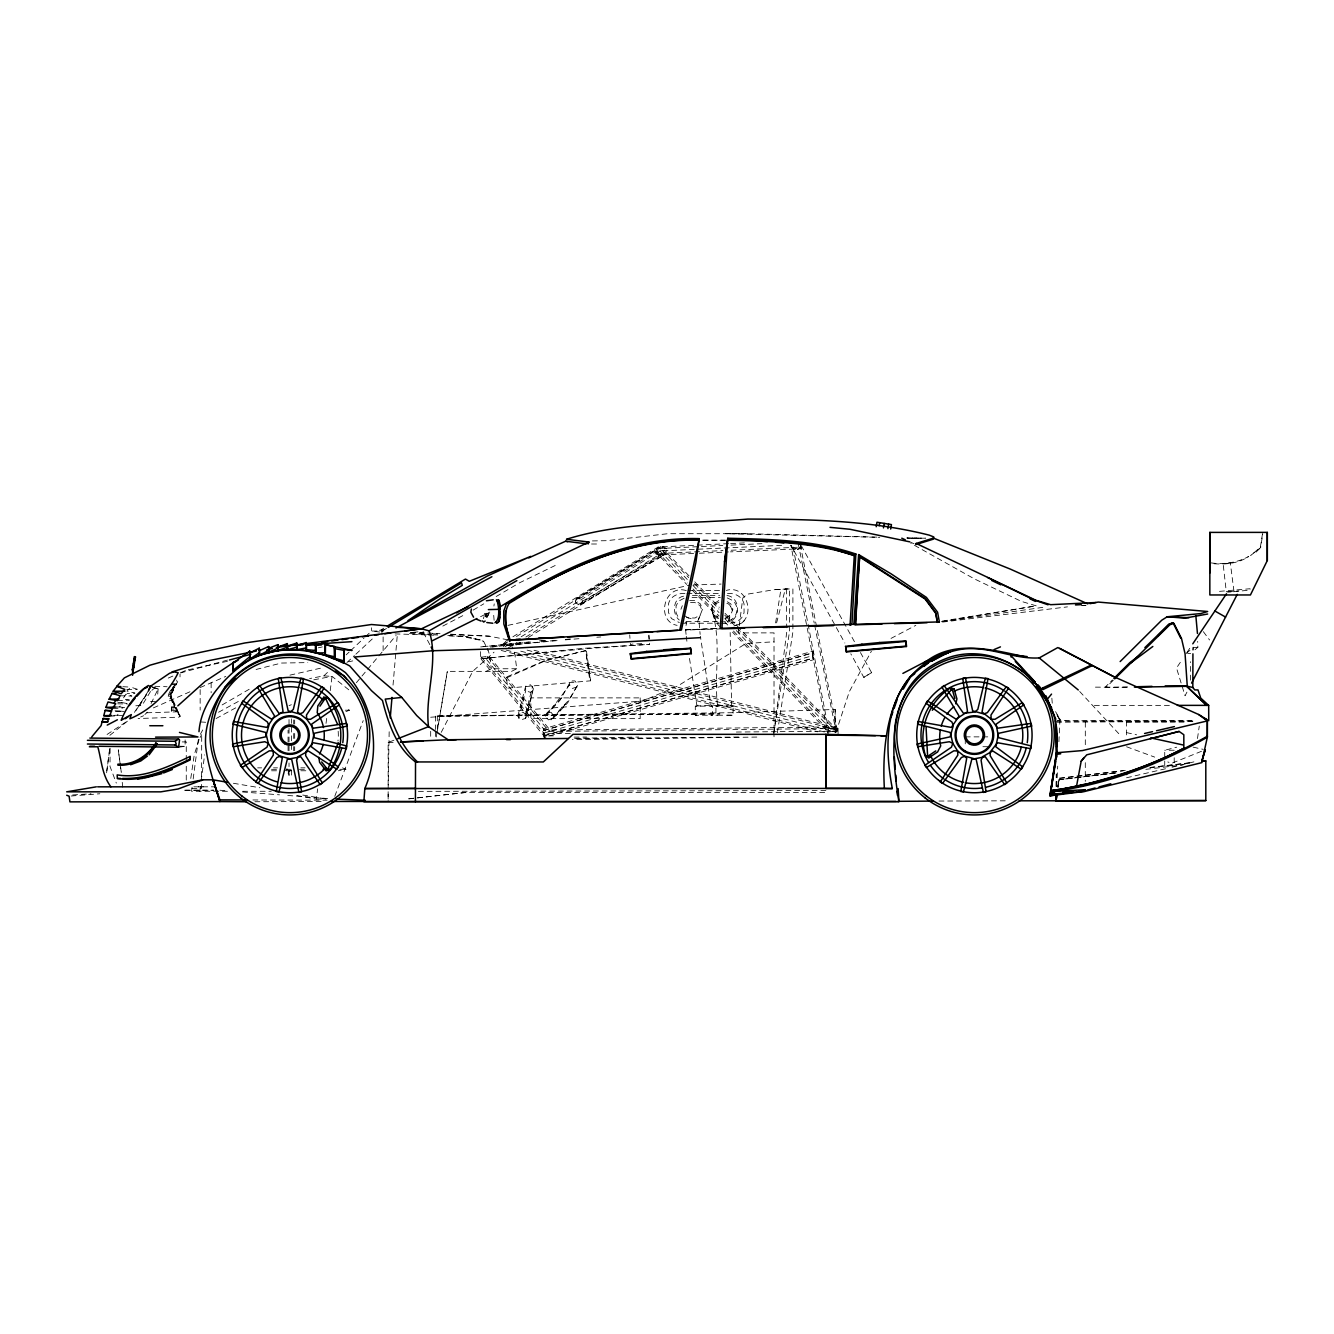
<?xml version="1.0" encoding="UTF-8"?>
<svg xmlns="http://www.w3.org/2000/svg" width="1334" height="1334" viewBox="0 0 1334 1334"><rect width="100%" height="100%" fill="white"/><g stroke="black" fill="none" stroke-linecap="round" stroke-linejoin="round"><path stroke-width="0.75" stroke-dasharray="5 3.75" d="M171.369 709.088L171.369 706.837L176.755 706.837L176.755 711.356L171.369 711.356L171.369 709.088L176.755 709.088M178.589 747.223L185.126 746.323L185.126 739.92M201.617 784.409L201.617 788.377L189.178 788.377M201.617 776.455L201.701 734.667L200.15 734.667L203.135 729.198M291.379 770.085L291.379 776.221L289.028 775.354L288.061 769.168M288.061 750.725L288.061 730.232M289.028 775.354L289.028 762.981M289.028 750.759L289.028 717.892M291.379 749.575L291.379 718.843M293.713 750.759L293.713 746.59M293.713 738.469L293.713 732.249M293.713 724.129L293.713 719.943M294.681 750.725L294.681 746.623M294.681 738.436L294.681 732.283M294.681 724.079L294.681 719.976M388.144 799.116L388.144 791.029L388.144 801.117M393.914 740.22L388.144 742.488L388.144 789.011L389.195 730.182M838.069 733.8L838.069 726.847L550.042 730.048L488.994 656.195L479.74 657.395L545.022 737.285L545.973 735.901L554.26 735.851M543.455 730.498L543.472 728.864L812.823 651.159L813.423 659.746L544.072 737.435L543.455 730.498L812.656 652.81L812.823 651.159M544.239 737.435L543.472 728.864M1056.144 786.476L1056.245 774.22M1190.362 680.157L1190.578 661.697M1056.245 786.31L1056.411 773.903M835.184 709.471L835.201 732.633L835.184 709.471L731.982 712.723L435.484 715.991L435.518 729.515M110.122 748.274L110.005 766.383L116.325 783.108M1056.728 786.526L1057.712 766.15M1058.896 741.704L1059.98 719.276L1055.094 710.805M488.694 615.041C487.61 609.821 484.259 617.642 488.628 615.007M157.729 694.097L158.129 688.878L149.291 686.026L158.129 688.878L151.059 703.568M480.357 651.642L480.84 658.713L591.546 648.274L649.391 644.355L649.491 643.221M393.03 685.092L395.831 652.309M395.998 650.258L397.399 633.85M718.009 622.228L717.775 624.445L721.911 628.864L685.793 630.048M773.87 732.733L786.76 631.882M296.765 795.514L316.341 799.066L317.642 788.844M326.03 723.395L326.813 717.275M330.215 690.678L332.049 676.371L323.812 675.888L309.621 678.556M106.82 770.802L109.671 748.774M106.603 772.803L109.755 748.774M192.096 787.193L191.562 791.279L228.364 791.279M193.163 779.039L198.516 738.269M493.913 606.036L494.214 603.885M199.8 791.279L200.867 783.175M201.134 781.157L204.619 754.844M1057.979 786.36L1059.079 778.106L1127.28 770.118M180.023 676.905L180.04 674.12M1057.979 786.643L1059.079 778.572L1123.145 770.852M1059.029 779.773L1116.908 772.82L1059.079 779.723L1057.945 787.427L1059.079 779.723L1116.942 772.77M190.762 778.439L194.297 754.627L199.283 738.853M773.603 734.801L789.445 631.916L789.445 588.778L774.02 589.711L747.257 594.197L742.788 598.049L738.319 632.883L774.02 632.883L774.02 736.785M777.372 732.75L792.896 631.916L792.896 588.778L774.02 589.711M1262.481 533.7L1260.363 547.34L1250.708 555.411L1260.663 547.59L1262.748 533.933M775.604 622.928L780.957 589.094M436.251 737.002L437.285 730.849M437.619 728.798L447.274 671.352L511.622 671.352L516.708 668.751L514.824 653.993L512.139 646.757M436.952 732.9L447.357 671.352M686.026 625.479L686.793 622.244L685.192 622.244M1197.482 738.552L1199.266 726.096M517.809 716.075L525.663 686.193L530.482 684.759L533.45 688.527L525.613 718.409L520.794 719.86L517.809 716.075L520.794 712.306L523.445 712.306L526.43 716.075M518.626 718.409L525.663 690.862L525.663 686.193M525.613 713.74L532.633 686.193M525.613 718.409L533.45 688.527M776.605 622.861L785.393 588.778M575.338 601.284L577.622 597.832L658.996 547.907L665.533 554.044L580.207 604.719L576.138 603.402L575.338 601.284L660.247 549.074M580.207 604.719L582.474 601.284L581.674 599.149L577.622 597.832M484.892 615.674C489.745 622.078 485.976 608.587 483.358 618.693M485.243 614.991L486.86 613.206M488.711 614.691L487.177 616.742L485.259 615.391M113.657 715.357L117.592 715.224L118.993 710.939L125.346 711.639M835.851 732.633L849.324 691.646L871.385 651.242M545.389 716.075C554.661 704.969 564.099 692.796 572.253 680.907L574.904 680.907L577.889 684.692L567.734 702.718L553.193 718.409L548.374 719.86L545.389 716.075L559.947 700.383L570.085 682.358M553.193 718.409L554.01 716.075L568.567 700.383L577.889 684.692M655.744 551.476L656.678 548.824L659.129 547.173L663.515 546.673L665.966 548.307L666.9 550.975L665.966 553.627L662.164 555.778L659.129 555.778L656.678 554.127L655.744 551.476L660.48 546.673M662.164 555.778L664.615 554.127L665.549 551.476L664.615 548.824L662.164 547.173L659.129 547.173M791.029 545.172L791.962 547.824L794.414 549.475L797.449 549.475L799.9 547.824L800.85 545.172M334.767 796.331L363.215 720.593M172.053 689.328C167.784 698.199 175.071 708.337 179.99 715.408L179.123 717.158L138.086 718.526M680.94 609.288L682.324 605.703M172.72 690.062L174.921 684.442L170.835 695.648L174.637 706.62L170.135 696.165L179.156 678.723M725.429 617.992L730.815 614.674L729.148 618.793L729.615 624.712M697.415 622.094L702.484 609.288L700.433 603.918L695.047 600.583L688.394 600.583M727.814 622.094L730.815 614.674M148.091 691.329L134.367 713.056M735.501 625.379C757.012 621.294 748.641 583.675 726.296 590.428M174.554 684.709L170.352 693.78L180.023 716.608L178.022 712.973M288.061 773.27L289.028 771.185L291.379 770.318M170.602 690.128L168.834 693.797L170.085 699.033M115.758 707.07L119.693 706.937L121.828 702.551L127.881 703.652M1186.943 692.129L1185.059 695.781L1176.505 668L1182.308 659.38M441.221 732.383L472.736 671.352L494.047 652.159M178.139 712.773L180.107 716.458L170.135 696.165L168.167 696.165L173.087 686.977L174.771 687.81L170.135 696.165L172.986 702.601M200.083 737.469L201.701 734.667M485.393 614.924L487.444 614.54L487.477 616.591M485.943 614.941C489.528 615.658 482.875 616.358 487.344 616.075M503.518 646.723L505.819 643.005L513.873 645.072M534.017 650.258L838.119 728.514L835.801 732.249L517.609 650.358M139.403 706.036L147.574 692.78L134.417 712.356M150.509 691.496L142.088 705.352L134.334 705.886M1186.96 652.459L1190.462 647.273M487.227 656.411L549.074 731.432L550.042 730.048M356.361 682.708L396.081 635.434M546.223 713.74L562.915 696.598M551.042 719.86L565.583 704.152M137.485 689.294L130.749 687.143L126.963 691.112L135.001 693.113L127.114 693.48M1095.431 687.143L1105.152 687.193L1112.423 679.956M1113.273 680.273L1106.003 687.494L1130.315 687.227M1255.994 552.193L1260.663 547.59M144.872 714.524L147.39 712.139M323.812 675.888L328.281 671.686M346.156 654.861L349.124 652.059M350.625 650.659L364.032 638.052M365.516 636.652L371.469 631.049L383.608 630.982M346.94 662.514L354.394 655.594M355.878 654.21L372.253 638.969M732.766 620.027C740.837 613.407 738.536 596.682 726.88 595.514M744.472 620.56L741.787 623.011L733.933 625.979M501.651 645.306L506.22 641.187M1194.981 649.758L1197.865 647.29L1197.682 641.371M151.876 690.328L154.594 688.027L149.942 686.143M1186.093 653.527L1190.395 649.941M109.872 735.317L128.164 720.577L104.936 735.868M725.413 618.693L730.448 615.591L732.883 609.288L730.815 603.918L726.78 601.417M863.782 677.338L871.586 672.619L863.832 677.422L850.792 653.793M532.633 690.862L530.482 692.313L525.663 690.862M577.072 687.01L572.253 688.461L569.268 684.692M797.449 549.475L801.25 547.324L799.9 547.824M728.581 543.655L658.046 547.057L503.418 642.654L505.353 646.556L510.622 643.305M504.152 644.139L507.67 641.971M516.458 636.535L658.779 548.557L722.761 545.506M521.16 636.785L659.963 550.975L782.491 545.306M508.304 647.89L517.075 642.454M525.863 637.035L661.164 553.393L722.928 550.608M516.058 645.039L521.327 641.787M528.364 637.435L661.897 554.877L697.232 553.327M718.776 600.583L713.39 603.918L711.339 609.288L716.391 622.094L711.339 609.288C722.061 639.686 713.923 673.687 717.475 705.252L715.941 706.153L715.941 715.207L733.1 715.207L733.1 706.153L717.475 705.252L718.826 705.252M575.904 599.149L658.996 547.907M718.943 602.451C710.022 604.202 710.072 616.942 718.993 618.659M386.443 628.481L381.207 631.666L380.24 630.365L383.758 628.247M222.128 704.936L249.391 689.161M582.474 601.284L664.282 552.876M581.907 603.402L665.533 554.044M473.136 610.105L483.775 603.835M496.181 596.531L515.691 585.059M218.543 712.239L240.003 700.55M216.041 718.559L235.718 707.854M891.029 638.402L915.841 625.329M423.562 631.699L419.993 633.567L410.705 632.683M442.821 626.08L464.232 614.874M486.16 671.352L491.246 668.751L516.708 668.751M1211.055 562.898C1223.962 564.732 1237.952 562.464 1248.724 556.445C1237.635 564.015 1223.928 564.799 1210.955 563.482M153.36 707.904L190.679 691.462M480.557 616.692L489.795 612.089M519.226 582.958L557.946 564.149M506.503 677.922L545.689 660.647L585.676 650.642L590.595 680.807L507.62 688.144L506.403 677.055L545.639 660.213L585.676 650.642L589.861 680.89M168.267 678.072L173.587 675.754M180.84 672.586L186.276 670.202M140.67 717.008L143.622 715.724M200.15 687.544L225.796 676.421M345.906 711.656L349.441 710.205L345.906 708.721M284.192 770.769L287.727 769.318L284.192 767.834M342.488 767.834L346.023 769.318L338.319 770.769M1201.5 751.292L1171.569 763.331L1167.817 761.947M683.525 596.198C672.853 598.032 671.752 614.024 679.273 620.027M656.678 548.824L658.029 548.307M662.164 547.173L663.515 546.673M664.615 548.824L665.966 548.307M665.549 551.476L666.9 550.975M656.678 554.127L663.515 555.261M659.129 555.778L660.48 555.261M664.615 554.127L665.966 553.627M791.962 547.824L798.799 548.974M794.414 549.475L795.764 548.974M289.028 705.603L291.379 704.736M684.109 598.249L678.372 601.284L676.055 606.186L676.105 612.906L678.489 617.792M1056.628 721.044L1059.813 719.91L1056.912 714.707M178.039 711.806L146.557 712.79M180.507 672.97L229.165 659.613M543.872 730.498L813.073 652.81M543.588 733.15L813.306 655.461M543.838 735.801L813.023 658.112L812.656 652.81M544.255 735.801L813.44 658.112M256.078 669.468L281.374 663.048L307.787 662.598M1174.203 757.745L1174.203 765.266L1164.732 766.45L1164.732 750.242L1176.688 747.19M1172.052 767.233L1196.181 761.297M1126.546 777.772L1168.067 768.184M318.309 647.824L322.361 646.907M289.945 675.137L322.361 667.784M348.691 661.814L352.743 660.897M507.954 625.363L689.411 585.226M188.294 669.768L228.514 661.08M487.41 616.725L485.409 615.924M313.807 679.806L332.049 676.371L349.741 690.578M941.387 621.727L1036.251 605.836L1021.377 601.401L974.12 578.756L910.805 543.272M942.371 621.044L1036.251 605.836M942.521 621.561L1045.189 607.037M379.44 630.282L384.442 629.648M942.521 622.078L1067.467 606.87M1150.008 767.617L1191.345 762.648L1150.008 767.45M1145.856 769.334L1183.075 764.882M408.788 798.833L466.6 792.379L825.896 792.379M408.788 798.816L466.6 792.379M529.181 641.987L480.04 646.99L530.732 642.038M539.42 640.937L545.556 640.32M490.328 647.073L504.636 645.606M506.687 645.406L555.728 640.403M480.84 658.713L583.575 648.291L649.391 644.355M1227.68 592.013L1239.053 590.845M565.416 639.436L573.17 638.653M413.04 632.349L420.844 631.599L419.993 633.567L425.112 633.567M540.87 641.037L548.974 640.253M492.296 646.923L500.433 646.14M508.554 645.339L559.346 640.387M1082.824 605.653L1086.009 605.353M565.249 639.87L579.039 638.686M71.152 796.014L99.833 793.763M430.682 717.242L642.604 701.034L677.922 685.909L745.939 643.488L774.02 641.787M596.815 637.235L600.8 636.952M72.62 794.964L91.029 793.747M1219.493 591.362L1250.075 588.744L1250.075 590.095L1231.032 591.979M1193.263 647.557L1197.865 647.29M641.754 643.622L632.083 644.122L630.448 645.339L630.082 640.103M730.648 543.555L747.24 542.755M113.006 708.504L122.861 708.037M731.015 545.122L761.964 543.655M731.165 550.242L801.184 547.09L801.184 548.741L730.498 551.859M388.144 742.488L394.364 742.338M699.316 553.226L728.414 551.942M685.509 629.865L717.925 628.464L685.726 629.781M117.475 700.617L129.315 700.117M109.638 716.158L117.525 715.858M693.08 584.976L721.094 584.075M756.812 737.068L572.403 739.603M738.569 737.018L574.57 738.669M574.537 738.319L638.653 737.035M1174.203 750.225L1164.732 750.242M592.429 540.92L606.637 540.687L667.85 533.7L748.357 533.717L878.106 537.168M447.79 635.518L466.016 636.601L483.692 641.287M925.312 538.186L907.62 538.219M690.545 602.551L694.881 602.518L700 605.553L701.817 609.988M1056.578 722.211L1194.897 721.361M1105.152 687.193L1129.464 686.927M549.074 731.432L838.069 728.497M437.319 716.175L719.993 713.89L435.484 715.991L437.319 716.175L437.352 727.98M570.352 733.467L547.524 733.667L484.375 656.795M736.368 732.033L838.069 731.149M1187.627 653.51L1190.678 653.493M574.12 737.102L586.593 737.035M938.969 801.05L1008.804 800.8M686.293 590.595C663.848 583.642 655.494 621.311 677.088 625.363M688.261 590.595L720.36 590.445M692.429 595.598L719.643 595.464M907.687 538.169L925.446 538.102M825.896 790.545L417.525 791.362M254.877 801.751L324.796 801.484M684.942 593.497C677.772 592.93 669.951 596.565 668.417 604.202L668.484 612.539L671.486 618.592L679.339 622.578M686.977 593.497L719.376 593.463M727.48 593.447C734.65 592.846 742.488 596.465 744.072 604.085L744.055 612.539C741.887 622.861 730.048 624.145 721.394 623.211M692.079 597.549L720.36 597.515M691.179 618.659L686.51 617.392M730.232 705.252L731.582 705.252L730.165 632.516M710.805 706.153L712.456 706.153L695.297 706.153L695.297 715.207L712.456 715.207L712.456 706.153L710.922 705.252L700.383 636.285M717.592 706.153L715.941 706.153L733.1 706.153L731.466 706.153M695.297 715.207L696.932 715.207M715.941 715.207L717.592 715.207M1056.561 721.144L1194.914 720.994M1126.53 722.211L1186.61 722.111M591.529 544.005L596.648 544.005M686.193 621.511L718.342 621.511M720.36 621.511C729.815 623.712 739.186 616.091 736.451 606.103L734.084 601.2L726.43 597.515M681.124 623.211L719.393 623.211M410.572 632.499L425.629 632.916M395.014 633.9L426.463 634.884M813.423 659.746L813.023 658.112M171.369 683.775L176.755 683.775M171.369 684.625L176.755 684.625L176.755 680.107M155.511 701.467L150.142 701.467L150.142 702.318M709.571 705.252L695.297 706.153L696.932 706.153M1094.38 705.369L1171.519 705.369M171.369 707.687L176.755 707.687M345.289 710.205L349.441 710.205M171.369 710.488L176.755 710.488M548.374 712.306L551.042 712.306L554.01 716.075M727.18 715.207L733.1 715.207M1191.796 720.76L1066.983 720.76L1059.763 719.943L1056.861 714.741M965.266 736.868L990.745 736.868M182.208 741.921L186.26 741.921L186.26 760.23M982.908 746.707L988.794 746.707M257.645 767.85L261.614 767.85M273.52 767.85L277.489 767.85M300.834 767.834L305.002 767.834M271.519 769.334L277.505 769.334M286.893 769.318L291.062 769.318M299.383 769.318L307.72 769.318M339.77 769.318L346.023 769.318M286.26 770.769L292.513 770.769M300.834 770.769L307.087 770.769M271.536 770.785L277.489 770.785M193.88 786.827L215.241 786.827M184.509 790.228L213.807 790.228L185.143 790.228M242.655 791.279L271.219 791.279M316.341 799.066L326.18 799.066M748.357 533.717L725.863 533.7L879.79 537.335M726.029 540.22L701.134 540.187L725.546 540.253M698.166 705.252L696.815 705.252L689.128 656.111M710.805 715.207L712.456 715.207M198.433 786.827L203.985 786.827M252.893 799.966L327.113 800.183M126.763 689.428L136.635 689.578M117.742 703.818L127.597 703.985M179.54 746.24L185.126 746.323M484.309 613.49L489.311 613.59M120.093 695.764L131.933 696.065L125.896 694.18L122.878 698.899L129.331 700.017M115.474 711.339L121.394 711.506M154.794 686.276L167.067 686.743M117.892 702.384L121.828 702.551M115.058 710.772L118.993 710.939M432.6 633.733L438.686 634M450.859 634.517L489.411 636.185L507.737 639.82M428.548 634.984L436.868 635.334M449.358 635.884L466.016 636.601L481.891 640.32L459.897 636.118M409.471 633.617L431.649 634.717M433.667 634.817L437.702 635.017M427.697 633.033L440.037 633.667M450.325 634.184L489.411 636.185M122.861 686.693L130.749 687.143M200.667 721.961L208.888 722.461M117.592 715.224L123.445 715.624M219.91 790.228L228.131 790.862M242.538 791.979L279.506 794.831M287.777 795.464L330.965 798.799M379.706 632.033L371.469 631.049L371.469 627.78M119.693 706.937L126.163 707.837M233.4 783.275L259.913 787.76M302.718 795.031L327.197 799.166M1126.53 732.616L1136.618 734.817M1193.13 747.157L1203.235 749.358M173.187 686.993L174.771 687.794M504.936 644.422L508.971 645.456M527.097 650.125L837.235 729.931M506.103 650.075L824.312 731.966M501.2 650.458L817.392 731.832M854.444 641.687L800 543.405L837.352 731.065L835.568 729.014L829.815 729.048L828.03 731.132L828.03 733.7L790.862 545.172L844.839 643.005M154.16 687.71L158.129 688.878M1126.563 746.757L1154.694 757.112M910.538 542.188L914.057 543.788M726.88 603.435C731.599 603.468 734.65 617.859 730.382 605.569M713.39 614.674L718.776 617.992M684.342 615.508L688.394 617.992L695.047 617.992L700.433 614.674L698.766 618.793L700.15 634.4M688.994 575.838L664.482 550.325L655.244 551.609L686.727 584.425M694.764 581.841L719.293 607.354M725.062 613.357L837.569 730.432L828.431 732.116L732.533 632.166M662.715 550.575L688.678 577.589M694.447 583.608L718.976 609.121M724.746 615.141L835.818 730.749M659.863 550.959L687.277 579.506M693.046 585.526L719.009 612.573M724.779 618.576L730.565 624.595M736.335 630.598L833 731.265M657.012 551.359L687.31 582.941M693.08 588.944L719.059 616.008M724.829 622.028L727.714 625.029M733.483 631.049L830.165 731.799M692.463 590.395L718.226 617.242M1079.69 691.496L1120.677 735.734M481.507 657.162L545.973 735.901M1203.335 631.666L1209.571 639.986M1057.595 715.974L1059.98 719.276M483.592 641.287L488.111 650.375M860.447 652.526L871.586 672.619M423.378 632.466L430.165 645.256M658.046 547.057L658.779 548.557M661.164 553.393L661.897 554.877M487.344 648.557L489.361 653.993L491.329 668.751M657.095 550.975L658.029 553.627M798.249 543.738L814.24 623.145M814.657 625.179L835.568 729.014M792.996 546.873L829.014 731.699M118.309 750.142L121.277 772.269L118.309 749.775M586.493 651.092L590.595 680.807M686.06 634.4L685.276 626.697M686.276 636.285L687.21 643.822M494.114 620.327L493.563 613.557M122.244 782.341L122.811 788.377M1051.859 698.199L1052.343 704.335M648.941 635.117L649.208 639.169M648.808 635.618L649.041 639.119M629.731 634.851L629.965 638.352M786.343 588.961L786.71 627.797M435.534 731.449L435.551 737.252M1126.563 721.144L1126.563 736.902M1085.309 722.211L1085.309 746.99M1085.292 762.648L1085.292 781.374M965.266 738.836L965.266 746.707M430.682 731.299L430.682 738.002M383.125 636.918L383.125 653.993M381.941 629.965L381.941 634.617M211.139 682.775L211.139 692.73M200.15 689.578L200.15 710.072M186.26 766.283L186.26 780.407M338.169 731.282A48.408 48.408 0 0 1 337.969 741.004M640.17 697.882L640.17 718.642L530.865 718.642L530.865 697.882L640.17 697.882M1230.332 562.965L1223.145 563.982L1226.296 591.746L1234.05 591.979L1230.332 562.965M1085.609 605.319L1081.624 605.536L1085.593 605.303M919.309 538.269L906.82 537.969L919.309 538.269"/><path stroke-width="1.5" d="M249.892 652.876L249.892 659.196L233.066 671.035L233.066 665.282M250.175 655.344L250.292 652.659L259.263 648.174L259.396 650.625M259.263 649.858L259.263 648.174L259.396 655.227L250.175 658.879L250.292 652.659M277.956 644.639L278.089 650.542L268.868 652.776L268.984 648.141L277.956 644.639L278.089 647.073M316.108 652.209L316.108 644.956L325.079 643.205L325.213 655.277L315.991 652.96L325.079 652.843L325.213 655.277M325.213 652.893L325.213 647.023M334.584 659.263L334.467 646.556L334.584 659.263L325.363 655.378L325.496 644.589L334.467 646.556L334.584 648.991M825.896 788.244L825.896 734.334L572.986 734.334L543.338 761.964L415.524 761.947C396.231 747.29 388.211 723.128 382.474 700.5L371.452 690.645L349.758 665.966C315.825 647.173 271.452 641.621 239.253 667.083C219.443 683.375 200.95 705.086 198.983 731.666M1056.578 734.584L1056.578 757.262L1056.561 733.35M1055.811 761.33L1050.058 795.798L1085.292 791.312L1201.751 762.664L1207.32 737.235L1207.337 721.194M1209.838 532.383L1209.838 594.964L1250.442 594.964L1267.3 560.547L1267.3 532.383L1209.838 532.399L1209.838 572.986M1085.292 789.695L1050.575 791.646C1106.086 785.192 1158.896 764.615 1207.32 737.235L1207.337 719.86L1198.682 714.524L1113.323 676.438L1057.829 647.557L1039.203 657.929C1015.974 659.229 994.947 648.658 971.936 648.624C947.907 648.207 927.03 661.564 909.821 677.155C884.242 708.671 885.209 750.825 892.313 788.561L825.946 788.411M132.6 675.304L132.616 669.685M133.016 673.437L133.033 669.735M415.424 801.784L415.524 761.947L417.525 761.964C400.067 745.356 391.379 721.911 385.243 699.099L401.784 697.449L416.675 715.508L428.531 726.663L448.091 739.736L568.334 738.452M496.365 599.85L496.932 600.25C499.016 606.62 500.317 619.293 494.947 622.761M500.117 614.607L499.65 602.468L498.683 599.983L496.948 600.533M1019.076 800.8L1056.044 800.8L1056.128 794.597M1192.929 653.827L1192.829 687.494L1194.747 689.911L1197.982 689.928L1200.75 698.099L1208.671 705.369L1208.737 720.744M1056.578 747.04C1063.915 691.412 1005.819 641.187 951.776 656.561C885.643 677.639 889.928 746.456 898.916 801.784L363.865 801.784L364.816 788.544L884.359 788.411C881.474 735.851 890.262 668.384 950.075 651.609L925.096 661.764L902.885 673.403M630.132 653.577L631.299 659.079L630.482 653.577L646.823 651.459M845.356 646.39L846.256 646.757L846.173 651.909M721.977 628.281L720.243 628.331L724.512 561.847L727.78 538.252C770.668 539.236 814.841 540.12 855.861 554.027L851.926 624.462L850.142 624.545M1205.803 760.914L1201.667 761.397L1205.803 760.914L1205.803 800.617L1056.044 800.8L1056.345 794.68M631.299 659.079L691.346 653.66L690.362 648.124M850.075 625.129L854.31 555.061L855.861 554.027M853.86 624.412L858.629 554.594L890.995 573.77L926.413 597.399L937.569 612.189L939.369 621.911L853.86 624.412L855.544 624.345L859.646 556.395L858.629 554.594M858.312 575.704L855.344 624.796L882.007 624.012M858.429 573.82L859.646 556.395L925.296 598.566L935.851 612.806L937.352 622.394L935.651 613.256L925.096 599.016L859.463 556.828M500.233 611.956C499.583 614.957 500.583 623.011 496.682 622.995L496.165 622.011M691.346 653.66L690.712 648.124L646.473 651.459M906.22 646.49L905.936 640.954L906.57 646.49L846.523 651.909L845.706 646.39L862.047 644.272M727.78 538.252L721.911 628.864L744.639 628.197M390.245 717.892L391.996 697.399M116.792 686.31L124.362 677.889L149.975 665.199L181.607 656.311L244.906 642.971L371.469 624.512L421.444 628.798L429.131 630.865C439.169 661.631 424.596 694.847 428.531 726.663L397.765 738.719M1192.98 649.825L1193.263 647.557M134.767 657.262L133.133 667.017M1205.803 800.567L1056.044 800.8L1056.878 794.614M724.512 561.847L727.664 539.686C770.068 540.67 813.723 541.421 854.31 555.061M1056.044 800.8L1056.878 795.047M1056.578 752.059L1050.592 791.712L1054.677 791.379M1065.716 793.08L1050.058 795.798L1056.561 753.71M1055.277 720.827L1056.561 752.743L1050.058 795.798M249.892 653.51L249.758 651.075L233.066 663.031L238.119 660.18M233.066 671.035L233.2 662.264M250.175 658.879L259.263 652.776L259.396 655.227M259.546 650.608L268.634 646.523L268.768 648.974M259.546 655.144L268.634 650.375L268.634 646.523L268.768 652.81L259.546 655.144L259.663 649.841M278.222 646.94L287.31 643.622L287.444 646.073M278.222 650.492L287.31 647.207L287.444 649.658L278.222 650.492L278.339 646.19M287.56 646.04L296.665 643.055L296.782 645.506M296.782 643.121L296.782 649.658L287.56 649.658L296.665 647.207L296.665 643.055M297.115 645.523L306.203 642.554L306.336 645.006M306.553 644.489L306.42 650.408L297.115 649.625L306.203 647.94L306.336 650.392L315.641 652.943L315.641 643.355L315.641 645.673L315.524 643.288L306.42 645.022M334.817 648.641L343.905 650.325L344.039 652.776M334.934 647.874L334.817 659.113L344.039 663.332L344.039 650.392M133.4 667.05L135.034 657.295M876.205 526.713L876.955 522.228L891.446 524.579L890.678 529.064M879.223 525.679L879.723 522.678M883.441 527.897L884.192 523.412M887.91 528.614L888.677 524.129M499.8 616.958L498.399 622.194L496.698 622.745M1085.292 784.959L1076.455 786.676L1081.174 761.197L1086.743 754.827L1179.106 731.432L1183.825 734.717L1183.825 748.241C1142.221 769.568 1096.965 784.425 1050.575 790.628C1106.086 784.175 1158.896 763.598 1207.32 736.218L1207.32 737.235M679.773 630.248L699.233 538.636C626.163 536.601 559.463 569.851 499.033 607.487M955.794 703.835L956.928 698.899L954.027 688.794L950.342 687.96A60.147 60.147 0 0 0 925.546 756.078L928.914 757.812L937.619 751.926L940.703 745.906A39.536 39.536 0 0 1 940.37 729.748M1202.201 759.813L1205.252 749.791L1201.751 761.647M471.386 609.071L470.835 612.156L473.57 617.175M102.084 721.844L101.101 725.596L91.813 736.785M103.118 718.509L108.704 719.226L106.92 722.211L102.234 721.844L103.118 718.509L109.038 718.676M112.356 708.504L105.886 707.404L108.021 701.967L115.758 703.785L112.356 708.504L109.638 716.158L103.785 715.674L105.186 710.355L111.106 710.605M485.159 621.044L483.692 622.044L482.524 620.86M588.094 544.005L588.961 542.054L566.483 539.253C625.079 521.01 687.394 524.262 747.824 519.076C808.621 519.26 869.868 520.127 929.181 535.134L933.717 536.918L933.7 538.019L916.175 543.438L915.808 544.589L933.333 539.169L933.333 538.069L1010.472 569.168L1087.81 603.902M890.979 717.459L892.846 712.023M894.114 708.404L897.232 699.366M510.138 640.17L509.655 641.487L503.835 624.045L503.768 611.005L506.42 603.802C565.182 569.535 628.931 537.735 698.966 539.97L699.233 538.636L695.898 562.531L681.424 630.048L510.138 640.17L505.836 625.579L505.536 611.172M318.826 757.345L319.61 762.348L326.046 770.652L328.131 768.667L338.236 742.654M148.791 689.728L150.725 686.11L169.585 673.27L173.887 671.852L178.189 672.72C168.417 692.846 150.642 710.122 129.882 718.793L131.299 714.59L121.161 720.277C126.58 706.887 135.785 693.146 148.374 685.509L150.192 686.543M148.324 691.129L150.725 686.11M112.089 693.38L120.093 695.764L117.475 700.617L109.071 699.233L112.089 693.38L116.025 693.597M1191.579 683.125L1237.252 594.347M114.074 703.335L115.524 700.6M415.424 788.394L364.816 788.544C381.541 749.891 373.77 703.768 345.439 672.603C306.537 643.638 254.811 648.491 224.729 687.477C212.756 705.403 203.768 725.346 205.753 747.373C208.187 765.999 214.107 783.808 219.91 801.584L246.623 801.767M903.268 689.128L910.288 677.205L914.824 673.62M1192.779 643.822L1226.513 593.747M326.046 770.652L329.781 770.052A60.147 60.147 0 0 0 327.497 697.599L323.728 697.248L317.825 705.936L317.209 712.673A39.536 39.536 0 0 1 323.512 727.564M319.927 706.203L324.812 698.983L327.497 697.599M149.108 754.844L157.195 744.038L155.895 743.021C147.624 755.678 133.517 765.399 117.892 764.149L117.892 765.182C133.517 766.433 147.624 756.712 155.895 744.038L155.895 743.021M496.948 600.8L498.666 600.233L500.167 606.853M116.942 686.36L124.796 689.411L121.194 693.747L113.157 691.262L116.942 686.36L120.877 686.593M1081.174 761.197L1084.025 757.512M129.131 705.653L135.318 697.915M1047.007 699.583L1051.542 694.097M136.735 696.398L143.855 688.778L147.49 687.127M932.316 710.255L951.375 689.861L954.027 688.794M87.41 744.022L175.171 744.972L176.221 743.872L175.171 741.287L87.41 740.32M99.133 746.273L178.589 747.223L179.54 740.02L178.589 739.019L89.862 738.069M1120.143 661.581L1161.747 620.21L1167.2 616.775L1200.783 613.573L1207.654 611.506L1098.182 602.068L1089.995 603.668M1113.873 678.506L1129.865 662.581L1139.353 655.494M1114.724 678.839L1169.835 624.796L1173.87 623.328L1181.524 638.536L1185.059 653.76L1187.277 686.326L1134.4 687.127M1144.855 647.64L1168.968 624.279L1173.036 622.795L1180.673 638.069M1157.562 636.051L1168.968 624.279L1173.02 622.795M177.822 705.869L205.086 681.407L235.067 661.514M923.545 663.698C952.092 638.703 992.079 649.725 1025.179 656.812M233.2 670.268L249.758 656.745L249.892 659.196L249.758 651.075M224.729 687.477L236.018 678.306M923.895 666.433L928.431 662.848M1130.715 662.965L1152.843 646.473M147.44 756.061L140.804 760.964L130.599 764.749M125.229 718.726L128.281 716.591M925.546 756.078L928.547 755.794L935.784 750.909M175.171 741.287L178.589 739.019M1207.654 614.024L1184.859 618.126L1167.2 616.775L1188.961 617.675M388.194 627.43L461.564 582.908L462.281 585.359L439.786 598.966L407.921 620.66L487.444 575.988L530.749 556.378L469.285 581.307L465.466 579.056L387.277 626.113M516.858 580.64L429.131 630.865M931.932 660.897L949.474 651.125L925.096 661.764M395.948 627.997L491.896 576.738M1183.825 748.241C1150.191 766.5 1113.34 777.222 1076.455 786.676M456.545 612.906L511.539 580.99L550.258 560.447L588.961 542.054M107.22 725.096L117.392 719.793M932.032 660.98L950.075 651.609L929.464 660.747M944.622 654.36L950.075 651.609M432.516 640.637L476.855 618.526M467.917 606.803L421.444 628.798L405.136 631.015M122.678 778.406C146.59 779.173 169.201 769.334 190.178 758.963L190.112 756.428C167.684 767.017 142.705 779.156 117.192 774.887L117.259 777.422M528.748 557.912L565.616 541.22L586.393 543.805M268.984 652.026L277.956 648.091L278.089 650.542M994.214 649.508L1000.45 646.873M163.615 772.97L172.336 769.518M227.297 782.241L213.006 779.823L202.785 779.806L178.072 788.994L160.797 791.846L66.7 791.829L96.331 786.827M171.986 671.902L207.854 660.847L256.395 651.009M161.864 773.653L144.706 778.005M1087.277 790.095L1095.131 787.977M1099.066 786.927L1110.838 783.758M229.415 659.996L250.925 654.227M266.567 650.025L272.436 648.457M276.338 647.407L421.444 628.798L397.399 627.33M1150.292 738.753L1179.106 731.432M1144.555 733.483L1152.526 731.649M1156.495 730.732L1174.404 726.596M1050.091 793.447L1054.677 793.013M1056.528 790.412L1084.292 784.342M202.785 779.806L167.584 786.827L97.665 786.827M486.41 600.8L493.213 599.783M1069.635 792.396L1073.553 791.729M311.372 643.755L315.458 643.205M321.561 642.371L327.68 641.537M331.766 640.987L337.869 640.153M341.954 639.603L348.074 638.769M352.143 638.219L358.262 637.385M362.331 636.835L368.451 636.001M374.571 635.167L378.639 634.617M384.759 633.783L390.879 632.966M631.032 653.943L690.328 648.607M631.732 658.596L690.862 653.276M846.256 646.757L905.553 641.421M846.94 651.426L906.086 646.106M1056.578 753.26L1060.68 752.76M1056.578 754.327L1060.68 753.827M137.602 778.973L142.821 778.389M861.697 644.272L879.54 642.554M1096.031 602.518L1050.658 604.686L1035.784 600.25L916.175 543.438M1050.575 794.297L1085.292 791.312M1056.561 752.743L1082.408 750.575L1207.337 720.927L1198.682 714.524M1062.848 792.346L1071.019 791.679M1079.189 791.012L1085.309 790.512L1081.174 790.962M700.417 637.652L510.422 648.424L433.066 650.742L354.31 657.012L401.784 697.449M699.049 540.187C630.198 538.552 566.45 567.75 509.171 603.402C502.368 613.807 506.336 628.731 509.638 640.387L563.582 637.168M280.257 646.356L290.495 645.689M294.581 645.423L302.768 644.889M306.87 644.622L351.909 641.671M1075.504 604.969L1081.274 604.619M567.734 636.918L652.793 631.866M656.945 631.616L677.689 630.382M663.982 649.741L678.189 648.874M879.206 642.554L905.586 640.954M516.025 639.353L520.177 639.119M538.819 638.086L542.971 637.852M400.55 741.921L448.091 739.736M400.534 741.971L423.245 741.054M448.024 740.053L456.278 739.72M488.361 609.605L500.317 609.304L498.532 609.355M105.886 707.404L115.758 707.07M103.785 715.674L111.672 715.424M720.243 628.331L851.926 624.462M894.297 623.662L927.097 622.695M763.248 627.664L788.061 626.93M808.721 626.33L833.533 625.613M1137.652 686.71L1151.992 686.343M109.071 699.233L118.926 698.999M937.552 621.944L939.369 621.911M1208.671 705.369L1177.338 705.369M102.234 721.844L108.154 721.761M113.157 691.262L124.996 691.129M932.816 801.1L897.899 801.334L898.916 801.334L898.149 788.561M330.882 801.467L896.014 801.334M727.597 540.253C769.184 541.087 811.789 542.271 851.826 554.611M1165.149 685.959L1186.426 686.01L1192.829 687.494M149.775 725.729L162.881 725.729M880.857 735.818L886.476 735.818M155.895 744.038L157.195 744.038M89.862 746.273L94.631 746.273M89.328 746.773L97.782 746.773C101.584 760.28 101.918 774.804 110.889 786.827M323.111 769.318L329.365 769.318M120.544 778.439L117.192 778.439C142.705 782.708 167.684 770.568 190.112 759.98L190.112 756.428M66.7 795.247L69.101 796.165L69.918 801.867L219.91 801.584L213.056 779.823L219.91 799.883L246.707 799.95M155.544 737.135L197.999 736.968L179.456 732.416M506.436 739.586L510.422 739.62M306.003 644.906L321.311 645.056M825.913 735.084L875.438 735.684M884.359 788.411L892.313 788.561M885.826 735.818L825.896 734.334L825.896 788.477M336.118 799.133L365.249 800.25M757.095 540.87L767.4 541.637M775.638 542.254L783.875 542.871M306.553 649.641L315.524 650.492L315.641 652.943M829.998 527.347L849.941 529.264L909.771 541.854M1011.089 654.777L1027.147 656.578M492.796 623.245L486.81 622.528M344.055 649.525L352.059 650.458L327.047 645.106M134.4 657.245L135.418 657.379M134.084 659.213L135.084 659.346M134.017 659.58L135.017 659.713M133.383 663.382L134.384 663.515M132.75 667.167L133.75 667.3M132.683 667.534L133.683 667.684M132.349 669.501L133.35 669.651M105.186 710.355L111.522 711.222M1150.742 737.902L1183.041 744.956M565.616 541.22L567.717 541.687M325.496 654.627L334.467 656.812M334.934 658.346L343.905 660.88L344.039 663.332M836.585 550.158L854.244 555.628M1048.074 604.802L1034.067 599.933L987.594 577.505M476.788 619.326L481.074 621.077M901.767 538.186L905.269 539.786M1059.68 648.357L1113.323 676.438M991.779 580.507L1000.867 584.859M1029.948 598.783L1035.401 601.401M1203.752 718.009L1206.253 719.243M335.117 671.119L343.872 675.654L346.456 678.739M1214.874 611.005L1225.562 617.092M175.171 744.972L178.589 747.223M1039.203 657.929L1078.272 689.961M328.131 768.667L329.781 770.052M1015.274 661.497L1027.797 674.754L1033.75 682.991M1035.017 682.007L1011.089 655.744L1011.089 657.078M1041.704 689.261L1037.702 684.909L1041.621 689.278M1028.281 674.687L1034.951 681.974M321.677 761.947L327.03 768.851M1036.134 686.293L1051.626 707.737M323.728 697.248L324.812 698.983M950.342 687.96L951.375 689.861M431.132 647.09L433.066 650.742M325.93 699.083L337.652 724.412M1045.906 695.781L1055.861 719.243M213.006 779.823L215.241 786.827M952.459 690.095L954.861 698.499M928.547 755.794L928.914 757.812M1195.831 615.624L1197.448 633.483M894.33 756.862L895.297 768.984M895.781 775.054L896.281 781.124M897.082 791.229L897.415 795.281M926.079 727.414L927.564 755.277M296.665 647.207L296.782 649.658M268.634 650.375L268.768 652.81M1267.3 532.399L1267.3 560.547M1126.563 773.52L1126.563 774.537M343.905 650.325L343.905 660.88M315.524 643.288L315.524 650.492M306.203 642.554L306.336 650.392M297.232 644.756L297.115 649.625M287.694 645.272L287.56 649.658M287.31 643.622L287.444 649.658M341.671 748.257A53.41 53.41 0 0 1 271.252 785.109A53.41 53.41 0 0 1 242.154 711.155A53.41 53.41 0 0 1 318.793 690.128M320.36 691.179A53.41 53.41 0 0 1 342.788 742.671M325.813 767.634A48.408 48.408 0 0 1 281.024 782.741M277.272 781.891A48.408 48.408 0 0 1 242.721 724.395A48.408 48.408 0 0 1 298.799 687.577M300.684 687.977A48.408 48.408 0 0 1 323.028 699.866M323.195 744.372A39.536 39.536 0 0 1 319.543 753.943M324.062 731.182A39.536 39.536 0 0 1 323.929 740.403M1026.163 748.257A53.41 53.41 0 0 1 985.776 787.26M982.007 787.944A53.41 53.41 0 0 1 945.523 780.006M943.955 778.956A53.41 53.41 0 0 1 930.532 765.533M928.447 762.314A53.41 53.41 0 0 1 945.523 690.128M947.123 689.144A53.41 53.41 0 0 1 1003.268 690.128M1004.852 691.179A53.41 53.41 0 0 1 1027.263 742.671M1021.344 746.907A48.408 48.408 0 0 1 965.516 782.741M963.632 782.358A48.408 48.408 0 0 1 930.782 756.161M954.31 691.129A48.408 48.408 0 0 1 983.275 687.577M985.159 687.977A48.408 48.408 0 0 1 1022.161 742.988M941.22 726.163A39.536 39.536 0 0 1 944.772 717.659M946.923 714.257A39.536 39.536 0 0 1 953.86 706.72M1042.905 687.86L1042.905 689.611L1091.646 665.883L1090.695 665.316L1042.905 687.86M268.317 743.305L266.967 747.207L240.353 765.349L242.021 767.517L269.318 750.825L273.12 750.942L282.258 758.129L276.288 791.529L278.989 791.879L287.327 759.263L300.8 756.795L320.21 784.625L322.361 782.958L305.669 755.661L305.803 751.859L312.973 742.721L346.373 748.691L346.723 745.989L314.107 737.652L311.639 724.179L339.47 704.769L337.802 702.618L310.505 719.309L306.703 719.176L297.565 712.006L303.535 678.606L300.834 678.256L293.33 709.354L290.562 711.956L279.023 713.34L259.63 685.509L257.462 687.177L274.637 716.125L266.85 727.414L233.45 721.444L233.1 724.145L265.716 732.466L268.317 743.305L273.12 750.942L273.353 755.061L255.728 782.007L258.079 783.375L276.922 757.512L280.474 756.161L291.662 759.296L298.933 792.446L301.567 791.729L296.598 760.13L298.166 756.661L308.287 750.959L336.868 769.251L338.219 766.9L311.272 746.723L314.157 733.316L347.29 726.046L346.573 723.412L313.257 728.197L306.703 719.176L306.47 715.074L324.112 688.111L321.744 686.76L302.918 712.623L299.35 713.973L288.161 710.822L280.89 677.689L278.256 678.406L283.041 711.722L271.536 719.159L242.971 700.867L241.604 703.235L267.467 722.061L268.818 725.629L265.683 736.818L232.533 744.089L233.25 746.723L264.849 741.737L268.317 743.305M952.809 743.305L951.442 747.207L924.846 765.349L926.496 767.517L953.81 750.825L957.612 750.942L966.733 758.129L960.78 791.529L963.481 791.879L971.802 759.263L985.292 756.795L1004.685 784.625L1006.853 782.958L990.161 755.661L990.278 751.859L997.465 742.721L1030.849 748.691L1031.215 745.989L998.599 737.652L996.114 724.179L1023.945 704.769L1022.294 702.618L994.997 719.309L991.195 719.176L982.057 712.006L988.027 678.606L985.326 678.256L977.822 709.354L975.037 711.956L963.498 713.34L944.105 685.509L941.954 687.177L959.113 716.125L951.342 727.414L917.942 721.444L917.592 724.145L950.192 732.466L952.809 743.305L957.612 750.942L957.845 755.061L940.203 782.007L942.571 783.375L961.397 757.512L964.966 756.161L976.154 759.296L983.425 792.446L986.043 791.729L981.074 760.13L982.641 756.661L992.779 750.959L1021.344 769.251L1022.711 766.9L995.764 746.723L998.632 733.316L1031.766 726.046L1031.065 723.412L997.749 728.197L991.195 719.176L990.962 715.074L1008.587 688.111L1006.236 686.76L987.393 712.623L983.842 713.973L972.653 710.822L965.382 677.689L962.748 678.406L967.534 711.722L956.028 719.159L927.447 700.867L926.096 703.235L951.959 722.061L953.293 725.629L950.158 736.818L917.025 744.089L917.725 746.723L949.341 741.737L952.809 743.305M134.501 656.628L132.249 670.118L133.25 670.252L135.518 656.762L134.501 656.628M1206.686 705.369L1186.426 686.01L1206.686 705.369M240.554 797.849A79.857 79.857 0 0 0 368.968 746.423A79.857 79.857 0 0 0 260.23 660.93A79.857 79.857 0 0 0 240.554 797.849M241.954 796.048A77.572 77.572 0 0 0 366.7 746.106A77.572 77.572 0 0 0 261.08 663.048A77.572 77.572 0 0 0 241.954 796.048M284.609 743.705A10.138 10.138 0 0 0 300.05 735.351A10.138 10.138 0 0 0 285.092 726.146A10.138 10.138 0 0 0 284.609 743.705M285.343 742.504A8.721 8.721 0 0 0 298.633 735.301A8.721 8.721 0 0 0 285.759 727.38A8.721 8.721 0 0 0 285.343 742.504M280.257 750.759A18.426 18.426 0 0 0 308.337 735.584A18.426 18.426 0 0 0 281.14 718.859A18.426 18.426 0 0 0 280.257 750.759M254.26 780.407A57.679 57.679 0 0 0 347.007 743.271A57.679 57.679 0 0 0 268.484 681.524A57.679 57.679 0 0 0 254.26 780.407M279.807 751.509A19.31 19.31 0 0 0 309.205 735.601A19.31 19.31 0 0 0 280.724 718.092A19.31 19.31 0 0 0 279.807 751.509M925.029 797.849A79.857 79.857 0 0 0 1053.443 746.423A79.857 79.857 0 0 0 944.722 660.93A79.857 79.857 0 0 0 925.029 797.849M926.446 796.048A77.572 77.572 0 0 0 1051.175 746.106A77.572 77.572 0 0 0 945.573 663.048A77.572 77.572 0 0 0 926.446 796.048M969.084 743.705A10.138 10.138 0 0 0 984.525 735.351A10.138 10.138 0 0 0 969.568 726.146A10.138 10.138 0 0 0 969.084 743.705M969.818 742.504A8.721 8.721 0 0 0 983.125 735.301A8.721 8.721 0 0 0 970.252 727.38A8.721 8.721 0 0 0 969.818 742.504M964.749 750.759A18.426 18.426 0 0 0 992.813 735.584A18.426 18.426 0 0 0 965.633 718.859A18.426 18.426 0 0 0 964.749 750.759M938.752 780.407A57.679 57.679 0 0 0 1031.482 743.271A57.679 57.679 0 0 0 952.96 681.524A57.679 57.679 0 0 0 938.752 780.407M964.282 751.509A19.31 19.31 0 0 0 993.697 735.601A19.31 19.31 0 0 0 965.216 718.092A19.31 19.31 0 0 0 964.282 751.509"/></g></svg>
